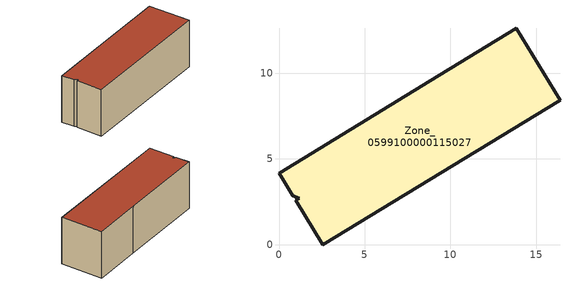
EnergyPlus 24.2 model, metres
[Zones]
Zone_0599100000115027
 floor ground (C_G): 2.56,0 0.97,2.58 1.19,2.71 0.81,2.85 0,4.17 8.83,9.58 13.84,12.62 16.39,8.42 z0
 wall outside (C_F): 1.19,2.71 0.97,2.58 2.56,0 16.39,8.42 13.84,12.62 8.83,9.58 0,4.17 0.81,2.85 1.19,2.71 z0:5.66
 roof outside (C_R): 0.97,2.58 2.56,0 16.39,8.42 13.84,12.62 8.83,9.58 0,4.17 0.81,2.85 1.19,2.71 z5.66
[BUILDING]
Pand.0599100000115027: North Axis=0; Terrain=City; Loads Convergence Tolerance Value=0.04; Temperature Convergence Tolerance Value=0.4; Solar Distribution=FullExterior; Maximum Number of Warmup Days=25; Minimum Number of Warmup Days=1
[Site:Location]
Rotterdam.The.Hague.AP_ZH_NLD Design_Conditions: Latitude=51.96; Longitude=4.45; Time Zone=1; Elevation=-4.5
[SITE:GROUNDTEMPERATURE:BUILDINGSURFACE]
18, 18, 18, 18, 18, 18, 18, 18, 18, 18, 18, 18
[MATERIAL] Thermal Absorptance=0.9; Solar Absorptance=0.7; Visible Absorptance=0.7
Name | Roughness | Thickness | Conductivity | Density | Specific Heat
G.TI.1946 | MediumSmooth | 0.15 | 1 | 540 | 1210
F.TI.1946 | Rough | 0.3 | 0.857143 | 1920 | 840
R.TI.1946 | MediumRough | 0.2 | 0.1 | 1500 | 1000
[CONSTRUCTION]
C_G: G.TI.1946
C_F: F.TI.1946
C_R: R.TI.1946
[ZONE]
Zone_0599100000115027: Type=1; Multiplier=1; Ceiling Height=Autocalculate; Volume=Autocalculate; Floor Area=autocalculate; Part of Total Floor Area=Yes
[ZONEINFILTRATION:DESIGNFLOWRATE]
Infil_Zone_0599100000115027: Zone or ZoneList or Space or SpaceList=Zone_0599100000115027; Schedule=AlwaysOn; Design Flow Rate Calculation Method=Flow/Area; Flow Rate per Floor Area=0.003; Constant Term Coefficient=1; Temperature Term Coefficient=0; Velocity Term Coefficient=0; Velocity Squared Term Coefficient=0
[HVACTEMPLATE:ZONE:IDEALLOADSAIRSYSTEM]
Zone_0599100000115027: Maximum Heating Supply Air Temperature=50; Minimum Cooling Supply Air Temperature=13; Maximum Heating Supply Air Humidity Ratio=0.0156; Minimum Cooling Supply Air Humidity Ratio=0.0077; Heating Limit=NoLimit; Cooling Limit=NoLimit; Dehumidification Control Type=ConstantSensibleHeatRatio; Cooling Sensible Heat Ratio=0.7; Dehumidification Setpoint=60; Humidification Control Type=None; Humidification Setpoint=30; Outdoor Air Method=None; Outdoor Air Flow Rate per Person=0.00944; Outdoor Air Flow Rate per Zone Floor Area=0; Outdoor Air Flow Rate per Zone=0; Demand Controlled Ventilation Type=None; Outdoor Air Economizer Type=NoEconomizer; Heat Recovery Type=None; Sensible Heat Recovery Effectiveness=0.7; Latent Heat Recovery Effectiveness=0.65
[ZONECONTROL:THERMOSTAT]
ThermostatControl_Zone_0599100000115027: Zone or ZoneList=Zone_0599100000115027; Control Type Schedule=DualSetpointControlType; Control 1=Thermostat_Zone_0599100000115027; Temperature Difference Between Cutout And Setpoint=0
[THERMOSTATSETPOINT:DUALSETPOINT]
Thermostat_Zone_0599100000115027: Heating Setpoint Temperature Schedule=HeatingSetpoint_Zone_0599100000115027; Cooling Setpoint Temperature Schedule=CoolingSetpoint_Zone_0599100000115027
[SCHEDULE:COMPACT]
HeatingSetpoint_Zone_0599100000115027: Through: 12/31, For: AllDays, Until: 24:00, 21
CoolingSetpoint_Zone_0599100000115027: Through: 12/31, For: AllDays, Until: 24:00, 24
DualSetpointControlType: Through: 12/31, For: AllDays, Until: 24:00, 4
AlwaysOn: Through: 12/31, For: AllDays, Until: 24:00, 1
